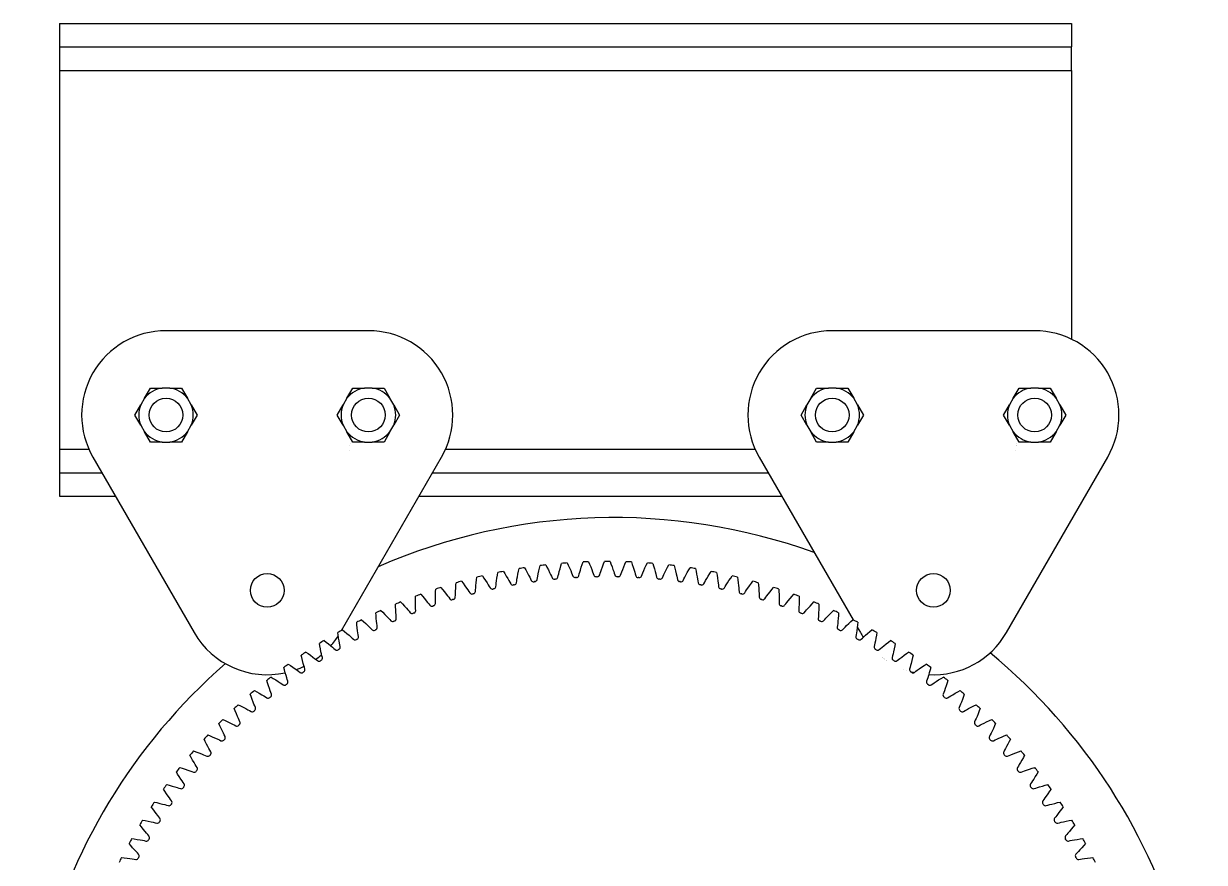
# Model space of a CAD drawing. Extents: x -8712 to 1826, y -2785 to 399.
# Drawn here: x -219.9 to 130.1, y -8.7 to 239.8 of the extents above; entities that cross this region are included whole.
import ezdxf

# ---------------------------------------------------------------- set-up
doc = ezdxf.new("R2010")
doc.units = 0
doc.layers.get('0').update_dxf_attribs({"linetype": 'CONTINUOUS'})

msp = doc.modelspace()

# ---------------------------------------------------------------- linework, layer by layer
at = {"color": 1}
for p, q in [((-209.249185, 239.837821), (-209.249185, 232.937821)), ((-209.249185, 239.837821), (90.750815, 239.837821)), ((90.750815, 239.837821), (90.750815, 232.937821)), ((-209.249185, 232.937821), (-209.249185, 225.937821)), ((-209.249185, 232.937821), (90.750815, 232.937821)), ((90.750815, 225.937821), (90.750815, 232.937821)), ((-209.249185, 225.937821), (-209.249185, 113.737821)), ((-209.249185, 225.937821), (90.750815, 225.937821)), ((90.750815, 225.937821), (90.750815, 146.279095)), ((-117.676752, 148.83822), (-177.676752, 148.83822)), ((79.802276, 148.83822), (19.802276, 148.83822)), ((-184.037864, 128.82045), (-182.296026, 131.837961)), ((-182.296026, 131.837961), (-178.810948, 131.83822)), ((-176.542557, 131.83822), (-178.810948, 131.83822)), ((-176.542557, 131.83822), (-173.057478, 131.837961)), ((-173.057478, 131.837961), (-171.315641, 128.82045)), ((-124.037864, 128.82045), (-122.296026, 131.837961)), ((-122.296026, 131.837961), (-118.810948, 131.83822)), ((-116.542557, 131.83822), (-118.810948, 131.83822)), ((-116.542557, 131.83822), (-113.057478, 131.837961)), ((-113.057478, 131.837961), (-111.315641, 128.82045)), ((13.441165, 128.82045), (15.183003, 131.837961)), ((15.183003, 131.837961), (18.668081, 131.83822)), ((20.936472, 131.83822), (18.668081, 131.83822)), ((20.936472, 131.83822), (24.42155, 131.837961)), ((24.42155, 131.837961), (26.163388, 128.82045)), ((73.441165, 128.82045), (75.183003, 131.837961)), ((75.183003, 131.837961), (78.668081, 131.83822)), ((80.936472, 131.83822), (78.668081, 131.83822)), ((80.936472, 131.83822), (84.42155, 131.837961)), ((84.42155, 131.837961), (86.163388, 128.82045)), ((-186.914368, 123.838758), (-185.172046, 126.855989)), ((-184.037867, 128.820446), (-185.172044, 126.855993)), ((-170.18146, 126.855993), (-171.315638, 128.820446)), ((-170.181459, 126.855989), (-168.439137, 123.837682)), ((-126.914368, 123.838758), (-125.172046, 126.855989)), ((-124.037867, 128.820446), (-125.172044, 126.855993)), ((-110.18146, 126.855993), (-111.315638, 128.820446)), ((-110.181459, 126.855989), (-108.439137, 123.837682)), ((10.564661, 123.838758), (12.306983, 126.855989)), ((13.441162, 128.820446), (12.306984, 126.855993)), ((27.297568, 126.855993), (26.163391, 128.820446)), ((27.29757, 126.855989), (29.039892, 123.837682)), ((70.564661, 123.838758), (72.306983, 126.855989)), ((73.441162, 128.820446), (72.306984, 126.855993)), ((87.297568, 126.855993), (86.163391, 128.820446)), ((87.29757, 126.855989), (89.039892, 123.837682)), ((-185.172046, 120.820451), (-186.914368, 123.838758)), ((-168.439137, 123.837682), (-170.181459, 120.820451)), ((-125.172046, 120.820451), (-126.914368, 123.838758)), ((-108.439137, 123.837682), (-110.181459, 120.820451)), ((12.306983, 120.820451), (10.564661, 123.838758)), ((29.039892, 123.837682), (27.29757, 120.820451)), ((72.306983, 120.820451), (70.564661, 123.838758)), ((89.039892, 123.837682), (87.29757, 120.820451)), ((-185.172044, 120.820446), (-184.037867, 118.855993)), ((-171.315638, 118.855993), (-170.18146, 120.820446)), ((-125.172044, 120.820446), (-124.037867, 118.855993)), ((-111.315638, 118.855993), (-110.18146, 120.820446)), ((12.306984, 120.820446), (13.441162, 118.855993)), ((26.163391, 118.855993), (27.297568, 120.820446)), ((72.306984, 120.820446), (73.441162, 118.855993)), ((86.163391, 118.855993), (87.297568, 120.820446)), ((-182.296026, 115.838479), (-184.037864, 118.85599)), ((-178.810948, 115.83822), (-182.296026, 115.838479)), ((-178.810948, 115.83822), (-176.542557, 115.83822)), ((-173.057478, 115.838479), (-176.542557, 115.83822)), ((-171.315641, 118.85599), (-173.057478, 115.838479)), ((-122.296026, 115.838479), (-124.037864, 118.85599)), ((-118.810948, 115.83822), (-122.296026, 115.838479)), ((-118.810948, 115.83822), (-116.542557, 115.83822)), ((-113.057478, 115.838479), (-116.542557, 115.83822)), ((-111.315641, 118.85599), (-113.057478, 115.838479)), ((15.183003, 115.838479), (13.441165, 118.85599)), ((18.668081, 115.83822), (15.183003, 115.838479)), ((18.668081, 115.83822), (20.936472, 115.83822)), ((24.42155, 115.838479), (20.936472, 115.83822)), ((26.163388, 118.85599), (24.42155, 115.838479)), ((75.183003, 115.838479), (73.441165, 118.85599)), ((78.668081, 115.83822), (75.183003, 115.838479)), ((78.668081, 115.83822), (80.936472, 115.83822)), ((84.42155, 115.838479), (80.936472, 115.83822)), ((86.163388, 118.85599), (84.42155, 115.838479)), ((-209.249185, 113.737821), (-209.249185, 106.737821)), ((-209.249185, 113.737821), (-200.535741, 113.737821)), ((-123.232667, 113.201876), (-123.231567, 113.201301)), ((-94.817763, 113.737821), (-3.056713, 113.737821)), ((74.246361, 113.201876), (74.247462, 113.201301)), ((-199.327387, 111.33822), (-169.327387, 59.376696)), ((-125.661449, 60.008319), (-96.026117, 111.33822)), ((-1.848359, 111.33822), (25.976092, 63.144858)), ((71.452912, 59.376696), (101.452912, 111.33822)), ((-209.249185, 106.737821), (-209.249185, 99.837821)), ((-209.249185, 106.737821), (-196.671346, 106.737821)), ((-98.682159, 106.737821), (0.807683, 106.737821)), ((-209.249185, 99.837821), (-192.687629, 99.837821)), ((-102.665876, 99.837821), (4.7914, 99.837821)), ((-79.422741, 76.429349), (-79.29119, 77.178795)), ((-77.682644, 77.498755), (-77.274306, 76.856699)), ((-73.372582, 76.706362), (-73.195554, 77.585072)), ((-73.195554, 77.585072), (-73.034681, 78.328776)), ((-71.414814, 78.585338), (-71.031998, 77.927745)), ((-71.031998, 77.927745), (-70.592123, 77.146793)), ((-70.592123, 77.146793), (-70.182081, 76.391367)), ((-67.328766, 76.786029), (-67.139183, 77.624343)), ((-67.139183, 77.624343), (-66.927795, 78.495426)), ((-66.927795, 78.495426), (-66.737848, 79.232241)), ((-65.109157, 79.425009), (-64.752453, 78.752894)), ((-64.752453, 78.752894), (-64.343578, 77.955274)), ((-64.343578, 77.955274), (-63.96351, 77.184333)), ((-63.96351, 77.184333), (-63.673368, 76.574012)), ((-61.262399, 76.811472), (-61.0969, 77.46667)), ((-61.0969, 77.46667), (-60.874551, 78.296895)), ((-60.874551, 78.296895), (-60.629127, 79.159006)), ((-60.629127, 79.159006), (-60.4104, 79.887796)), ((-58.775396, 80.016474), (-58.445354, 79.330873)), ((-58.445354, 79.330873), (-58.068109, 78.517816)), ((-58.068109, 78.517816), (-57.718601, 77.732547)), ((-57.718601, 77.732547), (-57.452643, 77.111306)), ((-57.452643, 77.111306), (-57.245777, 76.611993)), ((-55.180955, 76.733762), (-55.034211, 77.253928)), ((-55.034211, 77.253928), (-54.843116, 77.902124)), ((-54.843116, 77.902124), (-54.588345, 78.72298)), ((-54.588345, 78.72298), (-54.309263, 79.574791)), ((-54.309263, 79.574791), (-54.062092, 80.294432)), ((-52.423298, 80.35882), (-52.120426, 79.660791)), ((-52.120426, 79.660791), (-51.775392, 78.83355)), ((-51.775392, 78.83355), (-51.456983, 78.035165)), ((-51.456983, 78.035165), (-51.215621, 77.403961)), ((-51.215621, 77.403961), (-51.028517, 76.896911)), ((-48.960506, 76.937522), (-48.793454, 77.451527)), ((-48.793454, 77.451527), (-48.577058, 78.09172)), ((-48.577058, 78.09172), (-48.290257, 78.90194)), ((-48.290257, 78.90194), (-47.977948, 79.742139)), ((-47.977948, 79.742139), (-47.702715, 80.45152)), ((-46.062656, 80.45152), (-45.787423, 79.742139)), ((-45.787423, 79.742139), (-45.475132, 78.901989)), ((-45.475132, 78.901989), (-45.188313, 78.09172)), ((-45.188313, 78.09172), (-44.971917, 77.451526)), ((-44.971917, 77.451527), (-44.804865, 76.937522)), ((-42.736854, 76.896911), (-42.54975, 77.403961)), ((-42.54975, 77.403961), (-42.308388, 78.035165)), ((-42.308388, 78.035165), (-41.989998, 78.833502)), ((-41.989998, 78.833502), (-41.644945, 79.660791)), ((-41.644945, 79.660791), (-41.342073, 80.35882)), ((-39.703278, 80.294432), (-39.456108, 79.574791)), ((-39.456108, 79.574791), (-39.177042, 78.723029)), ((-39.177042, 78.723029), (-38.922255, 77.902124)), ((-38.922255, 77.902124), (-38.73116, 77.253928)), ((-38.73116, 77.253928), (-38.584416, 76.733762)), ((-36.519594, 76.611993), (-36.312728, 77.111306)), ((-36.312728, 77.111306), (-36.04677, 77.732548)), ((-36.04677, 77.732548), (-35.697284, 78.517768)), ((-35.697284, 78.517768), (-35.320017, 79.330873)), ((-35.320017, 79.330873), (-34.989975, 80.016474)), ((-33.354971, 79.887796), (-33.136244, 79.159006)), ((-33.136244, 79.159006), (-32.890833, 78.296945)), ((-32.890833, 78.296945), (-32.668471, 77.46667)), ((-32.668471, 77.46667), (-32.502972, 76.811472)), ((-30.092003, 76.574012), (-29.801861, 77.184333)), ((-29.801861, 77.184333), (-29.421816, 77.955228)), ((-29.421816, 77.955228), (-29.012918, 78.752894)), ((-29.012918, 78.752894), (-28.656214, 79.425009)), ((-27.027523, 79.232241), (-26.837576, 78.495426)), ((-26.837576, 78.495426), (-26.626199, 77.624394)), ((-26.626199, 77.624394), (-26.436605, 76.786029)), ((-23.58329, 76.391368), (-23.173273, 77.146747)), ((-23.173273, 77.146747), (-22.733373, 77.927745)), ((-22.733373, 77.927745), (-22.350557, 78.585338)), ((-20.73069, 78.328776), (-20.569817, 77.585072)), ((-20.569817, 77.585072), (-20.392799, 76.706413)), ((-16.491065, 76.856699), (-16.082727, 77.498755)), ((-14.474181, 77.178795), (-14.34263, 76.429349)), ((-91.717068, 73.389299), (-91.644723, 74.146757)), ((-90.066239, 74.591935), (-89.608785, 73.983896)), ((-89.608785, 73.983896), (-89.080169, 73.260058)), ((-85.797028, 73.285362), (-85.707293, 74.140148)), ((-85.707293, 74.140148), (-85.599754, 75.030039)), ((-85.599754, 75.030039), (-85.497727, 75.784072)), ((-83.902983, 76.166936), (-83.469753, 75.541407)), ((-83.469753, 75.541407), (-82.969962, 74.797374)), ((-82.969962, 74.797374), (-82.501914, 74.076448)), ((-82.501914, 74.076448), (-82.142047, 73.50446)), ((-82.142047, 73.50446), (-81.859618, 73.043656)), ((-79.839266, 73.486934), (-79.775701, 74.023653)), ((-79.775701, 74.023653), (-79.688359, 74.693762)), ((-79.688359, 74.693762), (-79.565134, 75.544367)), ((-79.565134, 75.544367), (-79.422741, 76.429349)), ((-77.274306, 76.856699), (-76.804111, 76.093618)), ((-76.804111, 76.093618), (-76.364727, 75.354873)), ((-76.364727, 75.354873), (-76.027594, 74.769198)), ((-76.027594, 74.769198), (-75.763474, 74.29766)), ((-75.763474, 74.29766), (-75.512408, 73.838061)), ((-73.80375, 74.143189), (-73.727277, 74.661279)), ((-73.727277, 74.661279), (-73.642689, 75.195088)), ((-73.642689, 75.195088), (-73.529106, 75.861251)), ((-73.529106, 75.861251), (-73.372582, 76.706362)), ((-70.182081, 76.391367), (-69.868202, 75.792908)), ((-69.868202, 75.792908), (-69.622798, 75.311364)), ((-69.622798, 75.311364), (-69.389969, 74.842263)), ((-67.670649, 75.080074), (-67.573895, 75.594762)), ((-67.573895, 75.594762), (-67.468415, 76.124839)), ((-67.468415, 76.124839), (-67.328766, 76.786029)), ((-63.673368, 76.574012), (-63.447058, 76.083205)), ((-63.447058, 76.083205), (-63.232825, 75.605325)), ((-61.505495, 75.775452), (-61.388609, 76.285945)), ((-61.388609, 76.285945), (-61.262399, 76.811472)), ((-57.245777, 76.611993), (-57.050471, 76.12607)), ((-55.317793, 76.228251), (-55.180955, 76.733762)), ((-51.028517, 76.896911), (-50.852439, 76.403696)), ((-49.117085, 76.437773), (-48.960506, 76.937522)), ((-44.804865, 76.937522), (-44.648286, 76.437774)), ((-42.912932, 76.403695), (-42.736854, 76.896911)), ((-38.584416, 76.733762), (-38.447578, 76.228252)), ((-36.7149, 76.12607), (-36.519594, 76.611993)), ((-32.502972, 76.811472), (-32.376762, 76.285945)), ((-32.376762, 76.285945), (-32.259876, 75.775452)), ((-30.532546, 75.605325), (-30.318313, 76.083205)), ((-30.318313, 76.083205), (-30.092003, 76.574012)), ((-26.436605, 76.786029), (-26.296956, 76.124839)), ((-26.296956, 76.124839), (-26.191476, 75.594762)), ((-26.191476, 75.594762), (-26.094722, 75.080074)), ((-24.375402, 74.842263), (-24.142573, 75.311364)), ((-24.142573, 75.311364), (-23.897169, 75.792908)), ((-23.897169, 75.792908), (-23.58329, 76.391368)), ((-20.392799, 76.706413), (-20.236265, 75.861251)), ((-20.236265, 75.861251), (-20.122682, 75.195088)), ((-20.122682, 75.195088), (-20.038094, 74.661279)), ((-20.038094, 74.661279), (-19.961621, 74.143189)), ((-18.252963, 73.838061), (-18.001897, 74.29766)), ((-18.001897, 74.29766), (-17.737777, 74.769198)), ((-17.737777, 74.769198), (-17.400644, 75.354873)), ((-17.400644, 75.354873), (-16.961287, 76.093574)), ((-16.961287, 76.093574), (-16.491065, 76.856699)), ((-14.34263, 76.429349), (-14.200245, 75.544418)), ((-14.200245, 75.544418), (-14.077012, 74.693762)), ((-14.077012, 74.693762), (-13.98967, 74.023653)), ((-13.98967, 74.023653), (-13.926105, 73.486935)), ((-11.905753, 73.043655), (-11.623324, 73.50446)), ((-11.623324, 73.50446), (-11.263457, 74.076449)), ((-11.263457, 74.076449), (-10.795438, 74.79733)), ((-10.795438, 74.79733), (-10.295618, 75.541407)), ((-10.295618, 75.541407), (-9.862388, 76.166936)), ((-8.267644, 75.784072), (-8.165617, 75.030039)), ((-8.165617, 75.030039), (-8.058084, 74.1402)), ((-8.058084, 74.1402), (-7.968343, 73.285361)), ((-4.685233, 73.260016), (-4.156586, 73.983896)), ((-4.156586, 73.983896), (-3.699132, 74.591935)), ((-2.120648, 74.146757), (-2.048303, 73.389299)), ((-103.734975, 69.394019), (-103.722283, 70.154817)), ((-102.183593, 70.72247), (-101.679843, 70.152197)), ((-101.679843, 70.152197), (-101.096065, 69.472065)), ((-97.82503, 69.754883), (-97.802637, 70.614075)), ((-97.802637, 70.614075), (-97.76525, 71.509659)), ((-97.76525, 71.509659), (-97.722699, 72.269373)), ((-96.16291, 72.77618), (-95.681936, 72.186569)), ((-95.681936, 72.186569), (-95.12531, 71.484043)), ((-95.12531, 71.484043), (-94.602141, 70.802063)), ((-94.602141, 70.802063), (-94.198507, 70.260073)), ((-94.198507, 70.260073), (-93.880794, 69.822847)), ((-91.916498, 69.899788), (-91.901449, 70.423275)), ((-91.901449, 70.423275), (-91.88019, 70.963326)), ((-91.88019, 70.963326), (-91.845694, 71.638222)), ((-91.845694, 71.638222), (-91.789587, 72.495873)), ((-91.789587, 72.495873), (-91.717068, 73.389299)), ((-89.080169, 73.260058), (-88.584178, 72.558064)), ((-88.584178, 72.558064), (-88.202133, 72.000646)), ((-88.202133, 72.000646), (-87.90183, 71.551284)), ((-87.90183, 71.551284), (-87.615478, 71.112801)), ((-85.936028, 71.551047), (-85.900439, 72.07354)), ((-85.900439, 72.07354), (-85.857994, 72.612341)), ((-85.857994, 72.61234), (-85.797028, 73.285362)), ((-81.859618, 73.043656), (-81.590702, 72.594268)), ((-79.89534, 72.966242), (-79.839266, 73.486934)), ((-13.926105, 73.486935), (-13.870031, 72.966242)), ((-12.17467, 72.594268), (-11.905753, 73.043655)), ((-7.968343, 73.285361), (-7.907377, 72.61234)), ((-7.907377, 72.612341), (-7.864932, 72.07354)), ((-7.864932, 72.07354), (-7.829343, 71.551048)), ((-6.149893, 71.1128), (-5.863541, 71.551284)), ((-5.863541, 71.551284), (-5.563238, 72.000646)), ((-5.563238, 72.000646), (-5.181193, 72.558065)), ((-5.181193, 72.558065), (-4.685233, 73.260016)), ((-2.048303, 73.389299), (-1.975788, 72.495925)), ((-1.975788, 72.495925), (-1.919677, 71.638222)), ((-1.919677, 71.638222), (-1.885181, 70.963326)), ((-1.885181, 70.963326), (-1.863922, 70.423275)), ((-1.863922, 70.423275), (-1.848873, 69.899788)), ((0.115423, 69.822847), (0.433136, 70.260073)), ((0.433136, 70.260073), (0.836771, 70.802063)), ((0.836771, 70.802063), (1.359907, 71.484002)), ((1.359907, 71.484002), (1.916565, 72.186569)), ((1.916565, 72.186569), (2.397539, 72.77618)), ((3.957328, 72.269373), (3.999879, 71.509659)), ((3.999879, 71.509659), (4.037265, 70.614127)), ((4.037265, 70.614127), (4.059659, 69.754883)), ((7.33066, 69.472026), (7.914472, 70.152197)), ((7.914472, 70.152197), (8.418222, 70.72247)), ((9.956912, 70.154817), (9.969604, 69.394019)), ((-109.617038, 67.045639), (-109.634225, 67.806349)), ((-109.584043, 66.149882), (-109.617038, 67.045639)), ((-108.119007, 68.433973), (-107.593256, 67.883916)), ((-107.593256, 67.883916), (-106.983226, 67.227228)), ((-106.983226, 67.227228), (-106.408163, 66.588398)), ((-106.408163, 66.588398), (-105.963248, 66.079747)), ((-103.737173, 68.497657), (-103.734975, 69.394019)), ((-103.725817, 67.638248), (-103.737173, 68.497657)), ((-103.707255, 66.962726), (-103.725817, 67.638248)), ((-103.686077, 66.422671), (-103.707255, 66.962726)), ((-101.096065, 69.472065), (-100.546525, 68.81115)), ((-100.546525, 68.81115), (-100.121923, 68.285425)), ((-100.121923, 68.285425), (-99.78729, 67.86101)), ((-99.78729, 67.86101), (-99.467418, 67.446345)), ((-97.833044, 68.538683), (-97.833003, 69.079153)), ((-97.827529, 68.015009), (-97.833044, 68.538683)), ((-97.833003, 69.079153), (-97.82503, 69.754883)), ((-93.880794, 69.822847), (-93.577448, 69.395944)), ((-0.187923, 69.395944), (0.115423, 69.822847)), ((4.059659, 69.754883), (4.067633, 69.079153)), ((4.067673, 68.538683), (4.062158, 68.015009)), ((4.067633, 69.079153), (4.067673, 68.538683)), ((5.702046, 67.446345), (6.021919, 67.86101)), ((6.021919, 67.86101), (6.356552, 68.285425)), ((6.356552, 68.285425), (6.781154, 68.811151)), ((6.781154, 68.811151), (7.33066, 69.472026)), ((9.941884, 66.962726), (9.920706, 66.422672)), ((9.960446, 67.638248), (9.941884, 66.962726)), ((9.971803, 68.497709), (9.960446, 67.638248)), ((9.969604, 69.394019), (9.971803, 68.497709)), ((12.197877, 66.079747), (12.642792, 66.588398)), ((12.642792, 66.588398), (13.21782, 67.22719)), ((13.21782, 67.22719), (13.827885, 67.883916)), ((13.827885, 67.883916), (14.353636, 68.433973)), ((15.851667, 67.045639), (15.818675, 66.149934)), ((15.868854, 67.806349), (15.851667, 67.045639)), ((-119.697563, 63.167087), (-119.130275, 62.659976)), ((-115.402369, 64.46814), (-115.449408, 65.22759)), ((-115.334233, 63.574369), (-115.402369, 64.46814)), ((-115.255483, 62.718501), (-115.334233, 63.574369)), ((-113.959999, 65.914217), (-113.413058, 65.385225)), ((-113.413058, 65.385225), (-112.777717, 64.752993)), ((-112.777717, 64.752993), (-112.178017, 64.137232)), ((-112.178017, 64.137232), (-111.713476, 63.646441)), ((-111.713476, 63.646441), (-111.346575, 63.249589)), ((-111.346575, 63.249589), (-110.995155, 62.8613)), ((-109.538955, 65.291581), (-109.584043, 66.149882)), ((-109.493887, 64.617309), (-109.538955, 65.291581)), ((-109.451523, 64.078502), (-109.493887, 64.617309)), ((-109.404938, 63.556874), (-109.451523, 64.078502)), ((-105.963248, 66.079747), (-105.612211, 65.668797)), ((-105.612211, 65.668797), (-105.276306, 65.26701)), ((-103.660006, 65.899617), (-103.686077, 66.422671)), ((9.920706, 66.422672), (9.894635, 65.899618)), ((11.510934, 65.26701), (11.84684, 65.668797)), ((11.84684, 65.668797), (12.197878, 66.079747)), ((15.686152, 64.078502), (15.639567, 63.556875)), ((15.728516, 64.617309), (15.686152, 64.078502)), ((15.773585, 65.291581), (15.728516, 64.617309)), ((15.818675, 66.149934), (15.773585, 65.291581)), ((17.229783, 62.861299), (17.581204, 63.249589)), ((17.581204, 63.249589), (17.948105, 63.646441)), ((17.948105, 63.646441), (18.412646, 64.137232)), ((18.412646, 64.137232), (19.01231, 64.752956)), ((19.01231, 64.752956), (19.647687, 65.385225)), ((19.647687, 65.385225), (20.194628, 65.914217)), ((21.568866, 63.574421), (21.490112, 62.718501)), ((21.636998, 64.46814), (21.568866, 63.574421)), ((21.684037, 65.22759), (21.636998, 64.46814)), ((25.364905, 62.659976), (25.932192, 63.167087)), ((-125.322851, 60.196819), (-124.736092, 59.712371)), ((-124.736092, 59.712371), (-124.053105, 59.131936)), ((-121.082048, 61.665498), (-121.158866, 62.422515)), ((-120.978875, 60.775091), (-121.082048, 61.665498)), ((-120.866584, 59.922974), (-120.978875, 60.775091)), ((-120.768752, 59.254316), (-120.866584, 59.922974)), ((-119.130275, 62.659976), (-118.470603, 62.053175)), ((-118.470603, 62.053175), (-117.84719, 61.461432)), ((-117.84719, 61.461432), (-117.363739, 60.989257)), ((-117.363739, 60.989258), (-116.98154, 60.607117)), ((-116.98154, 60.607117), (-116.615147, 60.232923)), ((-115.183978, 62.046518), (-115.255483, 62.718501)), ((-115.120493, 61.509789), (-115.183978, 62.046518)), ((-115.053464, 60.990393), (-115.120493, 61.509789)), ((21.355122, 61.509789), (21.288093, 60.990393)), ((21.418607, 62.046518), (21.355122, 61.509789)), ((21.490112, 62.718501), (21.418607, 62.046518)), ((22.849776, 60.232923), (23.216169, 60.607116)), ((23.216169, 60.607116), (23.598368, 60.989258)), ((23.598368, 60.989257), (24.081819, 61.461432)), ((24.081819, 61.461432), (24.705194, 62.053139)), ((24.705194, 62.053139), (25.364905, 62.659976)), ((27.101213, 59.922974), (27.003382, 59.254316)), ((27.21351, 60.775143), (27.101213, 59.922974)), ((27.316677, 61.665498), (27.21351, 60.775143)), ((27.235363, 60.963736), (28.151641, 59.376696)), ((27.393495, 62.422515), (27.316677, 61.665498)), ((30.287695, 59.131902), (30.970721, 59.712371)), ((30.970721, 59.712371), (31.55748, 60.196819)), ((-132.089594, 55.402409), (-132.225571, 56.151065)), ((-130.82719, 57.007994), (-130.221864, 56.546955)), ((-130.221864, 56.546955), (-129.516616, 55.993782)), ((-126.647317, 58.642034), (-126.753796, 59.395451)), ((-126.509266, 57.756364), (-126.647317, 58.642034)), ((-126.363608, 56.909312), (-126.509266, 57.756364)), ((-126.2396, 56.245011), (-126.363608, 56.909312)), ((-126.1342, 55.714918), (-126.2396, 56.245011)), ((-124.053105, 59.131936), (-123.406941, 58.565125)), ((-123.406941, 58.565125), (-122.905325, 58.112294)), ((-122.905325, 58.112294), (-122.508419, 57.745453)), ((-122.508419, 57.745453), (-122.127617, 57.385933)), ((-120.684244, 58.720494), (-120.768752, 59.254316)), ((-120.596876, 58.20413), (-120.684244, 58.720494)), ((26.918874, 58.720495), (26.831505, 58.204131)), ((27.003382, 59.254316), (26.918874, 58.720495)), ((28.362246, 57.385932), (28.743048, 57.745453)), ((28.743048, 57.745453), (29.139954, 58.112294)), ((29.139954, 58.112294), (29.641571, 58.565125)), ((29.641571, 58.565125), (30.287695, 59.131902)), ((32.474229, 56.245011), (32.368829, 55.714918)), ((32.598237, 56.909312), (32.474229, 56.245011)), ((32.743903, 57.756415), (32.598237, 56.909312)), ((32.881946, 58.642034), (32.743903, 57.756415)), ((32.988425, 59.395451), (32.881946, 58.642034)), ((35.751204, 55.993749), (36.456493, 56.546955)), ((36.456493, 56.546955), (37.061819, 57.007994)), ((38.4602, 56.151065), (38.324223, 55.402409)), ((-137.400489, 51.951619), (-137.565752, 52.69436)), ((-136.202093, 53.605528), (-135.579133, 53.16861)), ((-135.579133, 53.16861), (-134.852711, 52.64355)), ((-134.852711, 52.64355), (-134.164068, 52.129184)), ((-131.916879, 54.522842), (-132.089594, 55.402409)), ((-131.738078, 53.682162), (-131.916879, 54.522842)), ((-131.588085, 53.023241), (-131.738078, 53.682162)), ((-131.461955, 52.497695), (-131.588085, 53.023241)), ((-129.516616, 55.993782), (-128.848698, 55.452776)), ((-128.848698, 55.452776), (-128.32969, 55.019988)), ((-128.32969, 55.019988), (-127.918688, 54.669012)), ((-127.918688, 54.669012), (-127.524065, 54.324719)), ((-126.026626, 55.202382), (-126.1342, 55.714918)), ((32.368829, 55.714918), (32.261255, 55.202382)), ((33.758693, 54.324718), (34.153316, 54.669012)), ((34.153316, 54.669012), (34.564319, 55.019988)), ((34.564319, 55.019988), (35.083327, 55.452776)), ((35.083327, 55.452776), (35.751204, 55.993749)), ((37.822714, 53.023241), (37.696584, 52.497695)), ((37.972707, 53.682161), (37.822714, 53.023241)), ((38.151518, 54.522893), (37.972707, 53.682161)), ((38.324223, 55.402409), (38.151518, 54.522893)), ((40.398697, 52.129184), (41.087299, 52.64352)), ((41.087299, 52.64352), (41.813763, 53.16861)), ((41.813763, 53.16861), (42.436722, 53.605528)), ((43.800381, 52.69436), (43.635118, 51.951619)), ((-142.571812, 48.294984), (-142.766108, 49.030664)), ((-141.439272, 49.994667), (-140.799639, 49.582543)), ((-140.799639, 49.582543), (-140.053164, 49.086408)), ((-140.053164, 49.086408), (-139.344857, 48.599474)), ((-137.193375, 51.07951), (-137.400489, 51.951619)), ((-136.981707, 50.246498), (-137.193375, 51.07951)), ((-136.805961, 49.593974), (-136.981707, 50.246498)), ((-136.659295, 49.073785), (-136.805961, 49.593974)), ((-136.51184, 48.571269), (-136.659295, 49.073785)), ((-134.164068, 52.129184), (-133.62847, 51.717106)), ((-133.62847, 51.717106), (-133.204005, 51.382536)), ((-133.204005, 51.382536), (-132.796169, 51.054001)), ((-131.334342, 51.989777), (-131.461955, 52.497695)), ((34.665008, 51.980387), (34.666539, 51.979222)), ((34.760983, 51.907732), (34.762685, 51.90645)), ((34.968174, 51.753341), (34.969755, 51.752176)), ((35.1744, 51.602938), (35.17581, 51.601921)), ((35.371334, 51.462291), (35.372556, 51.461428)), ((35.83651, 51.141282), (35.837664, 51.140505)), ((35.930906, 51.078016), (35.932066, 51.077242)), ((37.696584, 52.497695), (37.568971, 51.989777)), ((39.030798, 51.054001), (39.438634, 51.382536)), ((39.438634, 51.382536), (39.863099, 51.717106)), ((39.863099, 51.717106), (40.398697, 52.129184)), ((42.893924, 49.073785), (42.746469, 48.571269)), ((43.04059, 49.593974), (42.893924, 49.073785)), ((43.216336, 50.246498), (43.04059, 49.593974)), ((43.428016, 51.079561), (43.216336, 50.246498)), ((43.635118, 51.951619), (43.428016, 51.079561)), ((45.579486, 48.599474), (46.287749, 49.086379)), ((46.287749, 49.086379), (47.034268, 49.582543)), ((47.034268, 49.582543), (47.673901, 49.994667)), ((49.000737, 49.030664), (48.806441, 48.294984)), ((-146.530651, 46.180979), (-145.875332, 45.794285)), ((-145.875332, 45.794285), (-145.109953, 45.327839)), ((-142.330618, 47.431679), (-142.571812, 48.294984)), ((-142.08641, 46.60762), (-142.330618, 47.431679)), ((-141.885181, 45.962498), (-142.08641, 46.60762)), ((-141.718206, 45.448468), (-141.885181, 45.962498)), ((-139.344857, 48.599474), (-138.793494, 48.208741)), ((-138.793494, 48.208741), (-138.356221, 47.891094)), ((-138.356221, 47.891094), (-137.935801, 47.578824)), ((40.991058, 48.480918), (40.992745, 48.480282)), ((41.834223, 48.180491), (41.835351, 48.180111)), ((44.17043, 47.578823), (44.59085, 47.891094)), ((44.59085, 47.891094), (45.028123, 48.208741)), ((45.028123, 48.208741), (45.579486, 48.599474)), ((48.11981, 45.962498), (47.952835, 45.448469)), ((48.321039, 46.607619), (48.11981, 45.962498)), ((48.565262, 47.43173), (48.321039, 46.607619)), ((48.806441, 48.294984), (48.565262, 47.43173)), ((51.344538, 45.327811), (52.109961, 45.794285)), ((52.109961, 45.794285), (52.76528, 46.180979)), ((-151.468381, 42.170345), (-150.798385, 41.809677)), ((-147.595589, 44.438144), (-147.818617, 45.165629)), ((-147.320688, 43.584974), (-147.595589, 44.438144)), ((-147.044316, 42.771137), (-147.320688, 43.584974)), ((-146.817915, 42.134413), (-147.044316, 42.771137)), ((-146.630887, 41.627335), (-146.817915, 42.134413)), ((-145.109953, 45.327839), (-144.383076, 44.869088)), ((-144.383076, 44.869088), (-143.816798, 44.500303)), ((-143.816798, 44.500303), (-143.367391, 44.200068)), ((-143.367391, 44.200068), (-142.935036, 43.904544)), ((-141.551136, 44.952129), (-141.718206, 45.448468)), ((47.952835, 45.448469), (47.785765, 44.952129)), ((49.169665, 43.904544), (49.60202, 44.200068)), ((49.60202, 44.200068), (50.051427, 44.500303)), ((50.051427, 44.500303), (50.617706, 44.869088)), ((50.617706, 44.869088), (51.344538, 45.327811)), ((53.052544, 42.134413), (52.865516, 41.627335)), ((53.278945, 42.771137), (53.052544, 42.134413)), ((53.555334, 43.585023), (53.278945, 42.771137)), ((53.830218, 44.438144), (53.555334, 43.585023)), ((54.053247, 45.165629), (53.830218, 44.438144)), ((57.033014, 41.809677), (57.70301, 42.170345)), ((-152.464074, 40.387044), (-152.715491, 41.105212)), ((-152.15589, 39.545325), (-152.464074, 40.387044)), ((-151.847779, 38.742965), (-152.15589, 39.545325)), ((-151.596555, 38.115621), (-151.847779, 38.742965)), ((-150.798385, 41.809677), (-150.015284, 41.373639)), ((-150.015284, 41.373639), (-149.270957, 40.943779)), ((-149.270957, 40.943779), (-148.690636, 40.59751)), ((-148.690636, 40.59751), (-148.229789, 40.31515)), ((-148.229789, 40.31515), (-147.786165, 40.036828)), ((-146.44446, 41.137937), (-146.630887, 41.627335)), ((52.865516, 41.627335), (52.679089, 41.137938)), ((54.020794, 40.036828), (54.464418, 40.31515)), ((54.464418, 40.31515), (54.925265, 40.59751)), ((54.925265, 40.59751), (55.505586, 40.943779)), ((55.505586, 40.943779), (56.249868, 41.373613)), ((56.249868, 41.373613), (57.033014, 41.809677)), ((58.082408, 38.742965), (57.831184, 38.115621)), ((58.390537, 39.545373), (58.082408, 38.742965)), ((58.698703, 40.387044), (58.390537, 39.545373)), ((58.950121, 41.105212), (58.698703, 40.387044)), ((-157.16976, 36.147932), (-157.449179, 36.855676)), ((-156.828768, 35.318961), (-157.16976, 36.147932)), ((-156.489394, 34.529316), (-156.828768, 35.318961)), ((-156.244846, 37.968949), (-155.561208, 37.634862)), ((-155.561208, 37.634862), (-154.761592, 37.229905)), ((-154.761592, 37.229905), (-154.000962, 36.829599)), ((-154.000962, 36.829599), (-153.407495, 36.50638)), ((-153.407495, 36.50638), (-152.935917, 36.242331)), ((-152.935917, 36.242331), (-152.481709, 35.98164)), ((-151.389764, 37.616276), (-151.596555, 38.115621)), ((-151.184267, 37.134575), (-151.389764, 37.616276)), ((57.624393, 37.616277), (57.418896, 37.134575)), ((57.831184, 38.115621), (57.624393, 37.616277)), ((58.716337, 35.98164), (59.170546, 36.242331)), ((59.170546, 36.242331), (59.642124, 36.50638)), ((59.642124, 36.50638), (60.235591, 36.829599)), ((60.235591, 36.829599), (60.996175, 37.229881)), ((60.996175, 37.229881), (61.795837, 37.634862)), ((61.795837, 37.634862), (62.479475, 37.968949)), ((63.063417, 35.319009), (62.724023, 34.529316)), ((63.404389, 36.147932), (63.063417, 35.319009)), ((63.683808, 36.855676), (63.404389, 36.147932)), ((-161.705391, 31.727344), (-162.012381, 32.423572)), ((-161.332117, 30.912399), (-161.705391, 31.727344)), ((-160.852684, 33.583269), (-160.156456, 33.276279)), ((-160.156456, 33.276279), (-159.341558, 32.903027)), ((-159.341558, 32.903027), (-158.565799, 32.532892)), ((-158.565799, 32.532892), (-157.960099, 32.233221)), ((-157.960099, 32.233221), (-157.478519, 31.987889)), ((-157.478519, 31.987889), (-157.014426, 31.745232)), ((-156.213735, 33.912319), (-156.489394, 34.529316)), ((-155.987499, 33.421478), (-156.213735, 33.912319)), ((-155.763248, 32.948215), (-155.987499, 33.421478)), ((62.222128, 33.421478), (61.997877, 32.948216)), ((62.448364, 33.912319), (62.222128, 33.421478)), ((62.724023, 34.529316), (62.448364, 33.912319)), ((63.249054, 31.745232), (63.713148, 31.987889)), ((63.713148, 31.987889), (64.194728, 32.233221)), ((64.194728, 32.233221), (64.800428, 32.532892)), ((64.800428, 32.532892), (65.57614, 32.903005)), ((65.57614, 32.903005), (66.391085, 33.276279)), ((66.391085, 33.276279), (67.087313, 33.583269)), ((67.94002, 31.727344), (67.566768, 30.912446)), ((68.24701, 32.423572), (67.94002, 31.727344)), ((-165.284788, 29.020067), (-164.577044, 28.740648)), ((-164.577044, 28.740648), (-163.748121, 28.399676)), ((-163.748121, 28.399676), (-162.958428, 28.060282)), ((-162.958428, 28.060282), (-162.341431, 27.784622)), ((-160.962004, 30.136687), (-161.332117, 30.912399)), ((-160.662333, 29.530987), (-160.962004, 30.136687)), ((-160.417001, 29.049407), (-160.662333, 29.530987)), ((-160.174344, 28.585313), (-160.417001, 29.049407)), ((66.651631, 29.049407), (66.408973, 28.585314)), ((66.896962, 29.530987), (66.651631, 29.049407)), ((67.196633, 30.136687), (66.896962, 29.530987)), ((67.566768, 30.912446), (67.196633, 30.136687)), ((68.57606, 27.784622), (69.193057, 28.060282)), ((69.193057, 28.060282), (69.982702, 28.399656)), ((69.982702, 28.399656), (70.811673, 28.740648)), ((70.811673, 28.740648), (71.519417, 29.020067)), ((-166.063975, 27.132096), (-166.398061, 27.815734)), ((-165.658993, 26.332433), (-166.063975, 27.132096)), ((-165.258711, 25.57185), (-165.658993, 26.332433)), ((-164.935492, 24.978383), (-165.258711, 25.57185)), ((-164.671443, 24.506805), (-164.935492, 24.978383)), ((-164.410752, 24.052596), (-164.671443, 24.506805)), ((-162.341431, 27.784623), (-161.85059, 27.558387)), ((-161.85059, 27.558387), (-161.377328, 27.334136)), ((67.611957, 27.334136), (68.085219, 27.558386)), ((68.085219, 27.558386), (68.57606, 27.784623)), ((70.906072, 24.506805), (70.645381, 24.052597)), ((71.170121, 24.978383), (70.906072, 24.506805)), ((71.49334, 25.57185), (71.170121, 24.978383)), ((71.893646, 26.33248), (71.49334, 25.57185)), ((72.298604, 27.132096), (71.893646, 26.33248)), ((72.63269, 27.815734), (72.298604, 27.132096)), ((-170.238789, 22.369273), (-170.599457, 23.039268)), ((-169.802725, 21.586127), (-170.238789, 22.369273)), ((-169.372891, 20.841845), (-169.802725, 21.586127)), ((-169.534324, 24.286379), (-168.816156, 24.034962)), ((-168.816156, 24.034962), (-167.974485, 23.726796)), ((-167.974485, 23.726796), (-167.172077, 23.418667)), ((-167.172077, 23.418667), (-166.544733, 23.167443)), ((-166.544733, 23.167443), (-166.045389, 22.960652)), ((-166.045389, 22.960652), (-165.563688, 22.755155)), ((71.798316, 22.755155), (72.280018, 22.960652)), ((72.280018, 22.960652), (72.779362, 23.167443)), ((72.779362, 23.167443), (73.406706, 23.418667)), ((73.406706, 23.418667), (74.209066, 23.726778)), ((74.209066, 23.726778), (75.050785, 24.034962)), ((75.050785, 24.034962), (75.768953, 24.286379)), ((76.03738, 21.586172), (75.60752, 20.841845)), ((76.473418, 22.369273), (76.03738, 21.586172)), ((76.834087, 23.039268), (76.473418, 22.369273)), ((-174.223397, 17.44622), (-174.610091, 18.101539)), ((-173.594741, 19.389505), (-172.867256, 19.166477)), ((-172.867256, 19.166477), (-172.014135, 18.891592)), ((-172.014135, 18.891592), (-171.200249, 18.615203)), ((-171.200249, 18.615203), (-170.563525, 18.388803)), ((-170.563525, 18.388803), (-170.056447, 18.201775)), ((-170.056447, 18.201775), (-169.56705, 18.015348)), ((-169.026622, 20.261524), (-169.372891, 20.841845)), ((-168.744262, 19.800677), (-169.026622, 20.261524)), ((-168.46594, 19.357053), (-168.744262, 19.800677)), ((74.978891, 19.800677), (74.700569, 19.357053)), ((75.261251, 20.261524), (74.978891, 19.800677)), ((75.60752, 20.841845), (75.261251, 20.261524)), ((75.801678, 18.015348), (76.291076, 18.201775)), ((76.291076, 18.201775), (76.798154, 18.388803)), ((76.798154, 18.388803), (77.434878, 18.615203)), ((77.434878, 18.615203), (78.248715, 18.891576)), ((78.248715, 18.891576), (79.101885, 19.166477)), ((79.101885, 19.166477), (79.82937, 19.389505)), ((80.844721, 18.101539), (80.458026, 17.44622)), ((-177.459776, 14.336996), (-176.724096, 14.1427)), ((-176.724096, 14.1427), (-175.860842, 13.901521)), ((-173.756923, 16.680797), (-174.223397, 17.44622)), ((-173.298201, 15.953964), (-173.756923, 16.680797)), ((-172.929415, 15.387686), (-173.298201, 15.953964)), ((-172.62918, 14.938279), (-172.929415, 15.387686)), ((-172.333656, 14.505924), (-172.62918, 14.938279)), ((78.863809, 14.938279), (78.568285, 14.505924)), ((79.164044, 15.387686), (78.863809, 14.938279)), ((79.532829, 15.953964), (79.164044, 15.387686)), ((79.99158, 16.680841), (79.532829, 15.953964)), ((80.458026, 17.44622), (79.99158, 16.680841)), ((82.095421, 13.901506), (82.958725, 14.1427)), ((82.958725, 14.1427), (83.694405, 14.336996)), ((-178.011655, 12.370527), (-178.423779, 13.01016)), ((-177.515491, 11.624008), (-178.011655, 12.370527)), ((-177.028586, 10.915745), (-177.515491, 11.624008)), ((-176.637853, 10.364382), (-177.028586, 10.915745)), ((-175.860842, 13.901521), (-175.036731, 13.657298)), ((-175.036731, 13.657298), (-174.39161, 13.456069)), ((-174.39161, 13.456069), (-173.877581, 13.289094)), ((-173.877581, 13.289094), (-173.381241, 13.122024)), ((79.61587, 13.122024), (80.11221, 13.289093)), ((80.11221, 13.289093), (80.626239, 13.456069)), ((80.626239, 13.456069), (81.271361, 13.657298)), ((81.271361, 13.657298), (82.095421, 13.901506)), ((83.263215, 10.915745), (82.872482, 10.364382)), ((83.750149, 11.624051), (83.263215, 10.915745)), ((84.246284, 12.370527), (83.750149, 11.624051)), ((84.658408, 13.01016), (84.246284, 12.370527)), ((-181.597722, 7.150021), (-182.03464, 7.772981)), ((-181.072632, 6.423557), (-181.597722, 7.150021)), ((-181.123472, 9.13664), (-180.380731, 8.971377)), ((-180.380731, 8.971377), (-179.508673, 8.764275)), ((-179.508673, 8.764275), (-178.67561, 8.552595)), ((-178.67561, 8.552595), (-178.023086, 8.376849)), ((-178.023086, 8.376849), (-177.502897, 8.230183)), ((-177.502897, 8.230183), (-177.000381, 8.082728)), ((-176.320206, 9.927108), (-176.637853, 10.364382)), ((-176.007935, 9.506689), (-176.320206, 9.927108)), ((82.554835, 9.927109), (82.242565, 9.506689)), ((82.872482, 10.364382), (82.554835, 9.927109)), ((83.23501, 8.082728), (83.737526, 8.230183)), ((83.737526, 8.230183), (84.257715, 8.376849)), ((84.257715, 8.376849), (84.910239, 8.552595)), ((84.910239, 8.552595), (85.743251, 8.764263)), ((85.743251, 8.764263), (86.61536, 8.971377)), ((86.61536, 8.971377), (87.358101, 9.13664)), ((87.832351, 7.150021), (87.307292, 6.423599)), ((88.269269, 7.772981), (87.832351, 7.150021)), ((-184.580177, 3.796458), (-183.831521, 3.660482)), ((-183.831521, 3.660482), (-182.952005, 3.487777)), ((-180.558296, 5.734956), (-181.072632, 6.423557)), ((-180.146218, 5.199358), (-180.558296, 5.734956)), ((-179.811648, 4.774893), (-180.146218, 5.199358)), ((-179.483113, 4.367057), (-179.811648, 4.774893)), ((86.046277, 4.774893), (85.717742, 4.367057)), ((86.380847, 5.199358), (86.046277, 4.774893)), ((86.792925, 5.734956), (86.380847, 5.199358)), ((87.307292, 6.423599), (86.792925, 5.734956)), ((89.186583, 3.487767), (90.06615, 3.660482)), ((90.06615, 3.660482), (90.814806, 3.796458)), ((-184.976067, 1.792752), (-185.437106, 2.398078)), ((-184.422861, 1.087463), (-184.976067, 1.792752)), ((-183.881888, 0.419586), (-184.422861, 1.087463)), ((-183.4491, -0.099422), (-183.881888, 0.419586)), ((-182.952005, 3.487777), (-182.111273, 3.308966)), ((-182.111273, 3.308966), (-181.452353, 3.158973)), ((-181.452353, 3.158973), (-180.926807, 3.032843)), ((-180.926807, 3.032843), (-180.41889, 2.90523)), ((86.653518, 2.90523), (87.161436, 3.032843)), ((87.161436, 3.032843), (87.686982, 3.158973)), ((87.686982, 3.158973), (88.345903, 3.308966)), ((88.345903, 3.308966), (89.186583, 3.487767)), ((90.116517, 0.419585), (89.683729, -0.099422)), ((90.657523, 1.087504), (90.116517, 0.419585)), ((91.210696, 1.792752), (90.657523, 1.087504)), ((91.671735, 2.398078), (91.210696, 1.792752)), ((-188.141483, -3.69302), (-188.625931, -3.106261)), ((-187.824563, -1.675316), (-187.071146, -1.781795)), ((-187.071146, -1.781795), (-186.185527, -1.919838)), ((-186.185527, -1.919838), (-185.338424, -2.065504)), ((-185.338424, -2.065504), (-184.674123, -2.189512)), ((-184.674123, -2.189512), (-184.14403, -2.294912)), ((-184.14403, -2.294912), (-183.631494, -2.402486)), ((-183.098124, -0.510425), (-183.4491, -0.099422)), ((-182.75383, -0.905048), (-183.098124, -0.510425)), ((89.332753, -0.510425), (88.98846, -0.905047)), ((89.683729, -0.099422), (89.332753, -0.510425)), ((89.866123, -2.402486), (90.378659, -2.294912)), ((90.378659, -2.294912), (90.908752, -2.189512)), ((90.908752, -2.189512), (91.573053, -2.065504)), ((91.573053, -2.065504), (92.420105, -1.919846)), ((92.420105, -1.919846), (93.305775, -1.781795)), ((93.305775, -1.781795), (94.059193, -1.675316)), ((94.86056, -3.106261), (94.376112, -3.69302)), ((-187.561014, -4.376047), (-188.141483, -3.69302)), ((-186.994237, -5.022171), (-187.561014, -4.376047)), ((-186.541407, -5.523787), (-186.994237, -5.022171)), ((-186.174565, -5.920694), (-186.541407, -5.523787)), ((-185.815044, -6.301496), (-186.174565, -5.920694)), ((92.409194, -5.920693), (92.049674, -6.301495)), ((92.776036, -5.523787), (92.409194, -5.920693)), ((93.228866, -5.022171), (92.776036, -5.523787)), ((93.795677, -4.376007), (93.228866, -5.022171)), ((94.376112, -3.69302), (93.795677, -4.376007)), ((-190.851627, -7.270246), (-190.09461, -7.347064)), ((-190.09461, -7.347064), (-189.204255, -7.450231)), ((-189.204255, -7.450231), (-188.352086, -7.562528)), ((-188.352086, -7.562528), (-187.683428, -7.66036)), ((-187.683429, -7.66036), (-187.149607, -7.744868)), ((-187.149607, -7.744868), (-186.633243, -7.832236)), ((92.867871, -7.832236), (93.384236, -7.744868)), ((93.384236, -7.744868), (93.918058, -7.66036)), ((93.918058, -7.66036), (94.586715, -7.562528)), ((94.586715, -7.562528), (95.438832, -7.450237)), ((95.438832, -7.450237), (96.329239, -7.347064)), ((96.329239, -7.347064), (97.086257, -7.270246))]:
    msp.add_line(p, q, dxfattribs=at)
for centre in [(-177.676752, 123.83822), (-117.676752, 123.83822), (19.802276, 123.83822), (79.802276, 123.83822), (-147.676752, 71.876696), (49.802276, 71.876696)]:
    msp.add_circle(centre, 5, dxfattribs=at)
for centre, radius, start, end in [((-177.676752, 123.83822), 25, 90, 210), ((-117.676752, 123.83822), 25, 330, 90), ((19.802276, 123.83822), 25, 90, 210), ((79.802276, 123.83822), 25, 330, 90), ((-177.676752, 123.83822), 8.08, 98.069301, 141.930699), ((-177.676752, 123.83822), 8.08, 38.069301, 81.930699), ((-117.676752, 123.83822), 8.08, 98.069301, 141.930699), ((-117.676752, 123.83822), 8.08, 38.069301, 81.930699), ((19.802276, 123.83822), 8.08, 98.069301, 141.930699), ((19.802276, 123.83822), 8.08, 38.069301, 81.930699), ((79.802276, 123.83822), 8.08, 98.069301, 141.930699), ((79.802276, 123.83822), 8.08, 38.069301, 81.930699), ((-177.676752, 123.83822), 8.08, 158.069301, 201.930699), ((-177.676752, 123.83822), 8.08, 338.069301, 21.930699), ((-117.676752, 123.83822), 8.08, 158.069301, 201.930699), ((-117.676752, 123.83822), 8.08, 338.069301, 21.930699), ((19.802276, 123.83822), 8.08, 158.069301, 201.930699), ((19.802276, 123.83822), 8.08, 338.069301, 21.930699), ((79.802276, 123.83822), 8.08, 158.069301, 201.930699), ((79.802276, 123.83822), 8.08, 338.069301, 21.930699), ((-177.676752, 123.83822), 8.08, 218.069301, 261.930699), ((-177.676752, 123.83822), 8.08, 278.069301, 321.930699), ((-117.676752, 123.83822), 8.08, 218.069301, 261.930699), ((-117.676752, 123.83822), 8.08, 278.069301, 321.930699), ((19.802276, 123.83822), 8.08, 218.069301, 261.930699), ((19.802276, 123.83822), 8.08, 278.069301, 321.930699), ((79.802276, 123.83822), 8.08, 218.069301, 261.930699), ((79.802276, 123.83822), 8.08, 278.069301, 321.930699), ((-117.676752, 123.83822), 10.665, 239.064849, 239.07204), ((-117.676752, 123.83822), 10, 237.042979, 237.050742), ((79.802276, 123.83822), 10.665, 239.064849, 239.07204), ((79.802276, 123.83822), 10.44, 238.409346, 238.416724), ((79.802276, 123.83822), 10, 237.042979, 237.050742), ((-44.882685, -81.546427), 175, 70.172364, 113.554322), ((-46.88269, -81.546405), 162, 100.959973, 101.540027), ((-46.882689, -81.546404), 162, 98.709973, 99.290027), ((-46.882688, -81.546404), 162, 96.459973, 97.040027), ((-46.882687, -81.546404), 162, 94.209973, 94.790027), ((-46.882686, -81.546404), 162, 91.959973, 92.540027), ((-46.882685, -81.546404), 162, 89.709973, 90.290027), ((-46.882685, -81.546404), 162, 87.459973, 88.040027), ((-46.882684, -81.546404), 162, 85.209973, 85.790027), ((-46.882683, -81.546404), 162, 82.959973, 83.540027), ((-46.882682, -81.546404), 162, 80.709973, 81.290027), ((-46.882681, -81.546405), 162, 78.459973, 79.040027), ((-46.882692, -81.546405), 162, 105.459973, 106.040027), ((-46.882691, -81.546405), 162, 103.209973, 103.790027), ((-74.860857, 74.209521), 0.75, 209.688167, 283.371774), ((-46.882685, -81.546427), 157.5, 100.081833, 100.168167), ((-74.543597, 74.266176), 0.75, 276.878229, 350.561797), ((-68.724337, 75.187857), 0.75, 207.438167, 281.121774), ((-46.882685, -81.546427), 157.5, 97.831833, 97.918167), ((-68.405098, 75.232013), 0.75, 274.628229, 348.311797), ((-62.554139, 75.924519), 0.75, 205.188167, 278.871774), ((-46.882685, -81.546427), 157.5, 95.581833, 95.668167), ((-62.233412, 75.956108), 0.75, 272.378229, 346.061797), ((-56.359777, 76.418373), 0.75, 202.938167, 276.621774), ((-46.882685, -81.546427), 157.5, 93.331833, 93.418167), ((-56.038057, 76.437346), 0.75, 270.128229, 343.811797), ((-50.150801, 76.668657), 0.75, 200.688167, 274.371774), ((-46.882685, -81.546427), 157.5, 91.081833, 91.168167), ((-49.828584, 76.674985), 0.75, 267.878229, 341.561797), ((-43.936787, 76.674985), 0.75, 198.438167, 272.121774), ((-46.882685, -81.546427), 157.5, 88.831833, 88.918167), ((-43.61457, 76.668657), 0.75, 265.628229, 339.311797), ((-37.727314, 76.437346), 0.75, 196.188167, 269.871774), ((-46.882685, -81.546427), 157.5, 86.581833, 86.668167), ((-37.405594, 76.418373), 0.75, 263.378229, 337.061797), ((-31.531959, 75.956108), 0.75, 193.938167, 267.621774), ((-46.882685, -81.546427), 157.5, 84.331833, 84.418167), ((-31.211232, 75.924519), 0.75, 261.128229, 334.811797), ((-25.360273, 75.232013), 0.75, 191.688167, 265.371774), ((-46.882685, -81.546427), 157.5, 82.081833, 82.168167), ((-25.041034, 75.187857), 0.75, 258.878229, 332.561797), ((-19.221774, 74.266176), 0.75, 189.438167, 263.121774), ((-46.882685, -81.546427), 157.5, 79.831833, 79.918167), ((-18.904514, 74.209521), 0.75, 256.628229, 330.311797), ((-46.88268, -81.546405), 162, 76.209973, 76.790027), ((-46.882679, -81.546405), 162, 73.959973, 74.540027), ((-46.882693, -81.546406), 162, 109.959973, 110.540027), ((-46.882692, -81.546405), 162, 107.709973, 108.290027), ((-86.995081, 71.534235), 0.75, 214.188167, 287.871774), ((-46.882685, -81.546427), 157.5, 104.581833, 104.668167), ((-86.683244, 71.615608), 0.75, 281.378229, 355.061797), ((-80.954237, 72.991021), 0.75, 211.938167, 285.621774), ((-46.882685, -81.546427), 157.5, 102.331833, 102.418167), ((-80.639446, 73.060088), 0.75, 279.128229, 352.811797), ((-13.125925, 73.060088), 0.75, 187.188167, 260.871774), ((-46.882685, -81.546427), 157.5, 77.581833, 77.668167), ((-12.811134, 72.991021), 0.75, 254.378229, 328.061797), ((-7.082127, 71.615608), 0.75, 184.938167, 258.621774), ((-46.882686, -81.546427), 157.5, 75.331833, 75.418167), ((-6.77029, 71.534235), 0.75, 252.128229, 325.811797), ((-46.882679, -81.546405), 162, 71.709973, 72.290027), ((-46.882678, -81.546406), 162, 69.459973, 70.040027), ((-46.882694, -81.546406), 162, 112.209973, 112.790027), ((-98.881998, 67.915156), 0.75, 218.688167, 292.371774), ((-46.882685, -81.546427), 157.5, 109.081833, 109.168167), ((-98.577507, 68.020745), 0.75, 285.878229, 359.561797), ((-92.974074, 69.84141), 0.75, 216.438167, 290.121774), ((-46.882685, -81.546427), 157.5, 106.831833, 106.918167), ((-92.665672, 69.934963), 0.75, 283.628229, 357.311797), ((-1.099699, 69.934963), 0.75, 182.688167, 256.371774), ((-46.882685, -81.546427), 157.5, 73.081833, 73.168167), ((-0.791297, 69.84141), 0.75, 249.878229, 323.561797), ((4.812136, 68.020745), 0.75, 180.438167, 254.121774), ((-46.882685, -81.546426), 157.5, 70.831833, 70.918167), ((5.116627, 67.915156), 0.75, 247.628229, 321.311797), ((-46.882677, -81.546406), 162, 67.209973, 67.790027), ((-46.882696, -81.546407), 162, 116.709973, 117.290027), ((-46.882695, -81.546406), 162, 114.459973, 115.040027), ((-110.153054, 63.50375), 0.75, 290.378229, 4.061797), ((-104.709743, 65.758443), 0.75, 220.938167, 294.621774), ((-46.882685, -81.546427), 157.5, 111.331833, 111.418167), ((-104.409631, 65.875905), 0.75, 288.128229, 1.811797), ((10.64426, 65.875905), 0.75, 178.188167, 251.871774), ((-46.882686, -81.546427), 157.5, 68.581833, 68.668167), ((10.944372, 65.758444), 0.75, 245.378229, 319.061797), ((16.387683, 63.50375), 0.75, 175.938167, 249.621774), ((-46.882676, -81.546406), 162, 64.959973, 65.540027), ((-46.882675, -81.546407), 162, 62.709973, 63.290027), ((-46.882696, -81.546407), 162, 118.959973, 119.540027), ((-116.088888, 60.767293), 0.75, 225.438167, 299.121774), ((-46.882685, -81.546427), 157.5, 115.831833, 115.918167), ((-115.798918, 60.907939), 0.75, 292.628229, 6.311797), ((-110.448322, 63.374597), 0.75, 223.188167, 296.871774), ((-46.882685, -81.546427), 157.5, 113.581833, 113.668167), ((-46.882685, -81.546427), 157.5, 66.331833, 66.418167), ((16.682951, 63.374597), 0.75, 243.128229, 316.811797), ((22.033547, 60.907939), 0.75, 173.688167, 247.371774), ((-46.882685, -81.546427), 157.5, 64.081833, 64.168167), ((22.323517, 60.767293), 0.75, 240.878229, 314.561797), ((-46.882674, -81.546407), 162, 60.459973, 61.040027), ((-147.676752, 71.876696), 25, 210, 282.329711), ((-46.882697, -81.546407), 162, 121.209973, 121.790027), ((-147.676752, 71.876696), 25, 318.90188, 327.495653), ((-121.622743, 57.940552), 0.75, 227.688167, 301.371774), ((-46.882685, -81.546427), 157.5, 118.081833, 118.168167), ((-121.338518, 58.092473), 0.75, 294.878229, 8.561797), ((27.573147, 58.092473), 0.75, 171.438167, 245.121774), ((-46.882685, -81.546427), 157.5, 61.831833, 61.918167), ((27.857372, 57.940552), 0.75, 238.628229, 312.311797), ((49.802276, 71.876696), 25, 210, 213.722924), ((-46.882674, -81.546407), 162, 58.209973, 58.790027), ((49.802276, 71.876696), 25, 266.816266, 330), ((-44.882685, -81.546427), 175, 131.159252, 50.436361), ((-46.882698, -81.546408), 162, 123.459973, 124.040027), ((-147.676752, 71.876696), 25, 305.149311, 310.260996), ((-127.041354, 54.898731), 0.75, 229.938167, 303.621774), ((-46.882685, -81.546427), 157.5, 120.331833, 120.418167), ((-126.763313, 55.061694), 0.75, 297.128229, 10.811797), ((32.997942, 55.061694), 0.75, 169.188167, 242.871774), ((-46.882685, -81.546426), 157.5, 59.581833, 59.668167), ((33.275983, 54.898731), 0.75, 236.378229, 310.061797), ((-46.882673, -81.546408), 162, 55.959973, 56.540027), ((-46.882699, -81.546408), 162, 125.709973, 126.290027), ((-147.676752, 71.876696), 25, 290.132268, 295.921715), ((-132.336367, 51.646523), 0.75, 232.188167, 305.871774), ((-46.882685, -81.546427), 157.5, 122.581833, 122.668167), ((-132.064937, 51.820276), 0.75, 299.378229, 13.061797), ((38.299566, 51.820276), 0.75, 166.938167, 240.621774), ((-46.882686, -81.546427), 157.5, 57.331833, 57.418167), ((38.570996, 51.646523), 0.75, 234.128229, 307.811797), ((-46.882672, -81.546408), 162, 53.709973, 54.290027), ((-46.882699, -81.546409), 162, 127.959973, 128.540027), ((-137.499615, 48.18894), 0.75, 234.438167, 308.121774), ((-46.882685, -81.546427), 157.5, 124.831833, 124.918167), ((-137.235217, 48.373215), 0.75, 301.628229, 15.311797), ((43.469846, 48.373215), 0.75, 164.688167, 238.371774), ((49.802276, 71.876696), 25, 253.985365, 256.865209), ((-46.882686, -81.546427), 157.5, 55.081833, 55.168167), ((43.734245, 48.18894), 0.75, 231.878229, 305.561797), ((-46.882672, -81.546409), 162, 51.459973, 52.040027), ((-46.8827, -81.54641), 162, 130.209973, 130.790027), ((-142.52314, 44.531315), 0.75, 236.688167, 310.371774), ((-46.882685, -81.546427), 157.5, 127.081833, 127.168167), ((-142.26618, 44.725828), 0.75, 303.878229, 17.561797), ((48.500809, 44.725828), 0.75, 162.438167, 236.121774), ((-46.882686, -81.546427), 157.5, 52.831833, 52.918167), ((48.757769, 44.531315), 0.75, 229.628229, 303.311797), ((-46.882671, -81.54641), 162, 49.209973, 49.790027), ((-147.399193, 40.679287), 0.75, 238.938167, 312.621774), ((-46.882685, -81.546427), 157.5, 129.331833, 129.418167), ((-147.150068, 40.883738), 0.75, 306.128229, 19.811797), ((53.384697, 40.883738), 0.75, 160.188167, 233.871774), ((-46.882685, -81.546427), 157.5, 50.581833, 50.668167), ((53.633822, 40.679287), 0.75, 227.378229, 301.061797), ((-46.882701, -81.54641), 162, 132.459973, 133.040027), ((-152.120258, 36.638795), 0.75, 241.188167, 314.871774), ((-46.882685, -81.546427), 157.5, 131.581833, 131.668167), ((-151.879351, 36.85287), 0.75, 308.378229, 22.061797), ((58.11398, 36.85287), 0.75, 157.938167, 231.621774), ((-46.882685, -81.546427), 157.5, 48.331833, 48.418167), ((58.354887, 36.638795), 0.75, 225.128229, 298.811797), ((-46.88267, -81.54641), 162, 46.959973, 47.540027), ((-46.882701, -81.546411), 162, 134.709973, 135.290027), ((-156.679053, 32.416071), 0.75, 243.438167, 317.121774), ((-46.882686, -81.546427), 157.5, 133.831833, 133.918167), ((-156.446737, 32.639439), 0.75, 310.628229, 24.311797), ((62.681366, 32.639439), 0.75, 155.688167, 229.371774), ((-46.882686, -81.546427), 157.5, 46.081833, 46.168167), ((62.913682, 32.416071), 0.75, 222.878229, 296.561797), ((-46.88267, -81.546411), 162, 44.709973, 45.290027), ((-46.882702, -81.546411), 162, 136.959973, 137.540027), ((-160.845183, 28.249941), 0.75, 312.878229, 26.561797), ((67.079812, 28.249941), 0.75, 153.438167, 227.121774), ((-46.882669, -81.546411), 162, 42.459973, 43.040027), ((-161.068551, 28.017625), 0.75, 245.688167, 319.371774), ((-46.882686, -81.546427), 157.5, 136.081833, 136.168167), ((-46.882686, -81.546427), 157.5, 43.831833, 43.918167), ((67.30318, 28.017625), 0.75, 220.628229, 294.311797), ((-46.882703, -81.546412), 162, 139.209973, 139.790027), ((-165.281982, 23.450239), 0.75, 247.938167, 321.621774), ((-46.882686, -81.546427), 157.5, 138.331833, 138.418167), ((-165.067908, 23.691146), 0.75, 315.128229, 28.811797), ((71.302537, 23.691146), 0.75, 151.188167, 224.871774), ((-46.882685, -81.546427), 157.5, 41.581833, 41.668167), ((71.516611, 23.450239), 0.75, 218.378229, 292.061797), ((-46.882668, -81.546412), 162, 40.209973, 40.790027), ((-46.882703, -81.546413), 162, 141.459973, 142.040027), ((-169.31285, 18.720956), 0.75, 250.188167, 323.871774), ((-46.882685, -81.546427), 157.5, 140.581833, 140.668167), ((-169.108399, 18.970081), 0.75, 317.378229, 31.061797), ((75.343028, 18.970081), 0.75, 148.938167, 222.621774), ((-46.882686, -81.546427), 157.5, 39.331833, 39.418167), ((75.54748, 18.720956), 0.75, 216.128229, 289.811797), ((-46.882668, -81.546413), 162, 37.959973, 38.540027), ((-46.882704, -81.546413), 162, 143.709973, 144.290027), ((-172.960427, 14.094028), 0.75, 319.628229, 33.311797), ((79.195056, 14.094028), 0.75, 146.688167, 220.371774), ((-46.882667, -81.546413), 162, 35.709973, 36.290027), ((-173.15494, 13.837068), 0.75, 252.438167, 326.121774), ((-46.882685, -81.546427), 157.5, 142.831833, 142.918167), ((-46.882686, -81.546427), 157.5, 37.081833, 37.168167), ((79.389569, 13.837068), 0.75, 213.878229, 287.561797), ((-46.882704, -81.546414), 162, 145.959973, 146.540027), ((-176.802327, 8.806105), 0.75, 254.688167, 328.371774), ((-46.882685, -81.546427), 157.5, 145.081833, 145.168167), ((-176.618052, 9.070503), 0.75, 321.878229, 35.561797), ((82.852681, 9.070503), 0.75, 144.438167, 218.121774), ((-46.882686, -81.546427), 157.5, 34.831833, 34.918167), ((83.036956, 8.806105), 0.75, 211.628229, 285.311797), ((-46.882667, -81.546414), 162, 33.459973, 34.040027), ((-46.882705, -81.546415), 162, 148.209973, 148.790027), ((-180.075635, 3.907254), 0.75, 324.128229, 37.811797), ((86.310264, 3.907254), 0.75, 142.188167, 215.871774), ((-46.882666, -81.546415), 162, 31.209973, 31.790027), ((-180.249388, 3.635825), 0.75, 256.938167, 330.621774), ((-46.882685, -81.546427), 157.5, 147.331833, 147.418167), ((-46.882686, -81.546427), 157.5, 32.581833, 32.668167), ((86.484017, 3.635825), 0.75, 209.378229, 283.061797), ((-46.882705, -81.546416), 162, 150.459973, 151.040027), ((-183.490806, -1.665799), 0.75, 259.188167, 332.871774), ((-46.882685, -81.546427), 157.5, 149.581833, 149.668167), ((-183.327843, -1.387758), 0.75, 326.378229, 40.061797), ((89.562472, -1.387758), 0.75, 139.938167, 213.621774), ((-46.882685, -81.546427), 157.5, 30.331833, 30.418167), ((89.725435, -1.665799), 0.75, 207.128229, 280.811797), ((-46.882666, -81.546416), 162, 28.959973, 29.540027), ((-186.369664, -6.806369), 0.75, 328.628229, 42.311797), ((92.604293, -6.806369), 0.75, 137.688167, 211.371774), ((-46.882705, -81.546416), 162, 152.709973, 153.290027), ((-186.521585, -7.090594), 0.75, 261.438167, 335.121774), ((-46.882686, -81.546427), 157.5, 151.831833, 151.918167), ((-46.882685, -81.546427), 157.5, 28.081833, 28.168167), ((92.756214, -7.090594), 0.75, 204.878229, 278.561797), ((-46.882665, -81.546416), 162, 26.709973, 27.290027)]:
    msp.add_arc(centre, radius, start, end, dxfattribs=at)

doc.saveas('drawing.dxf')
